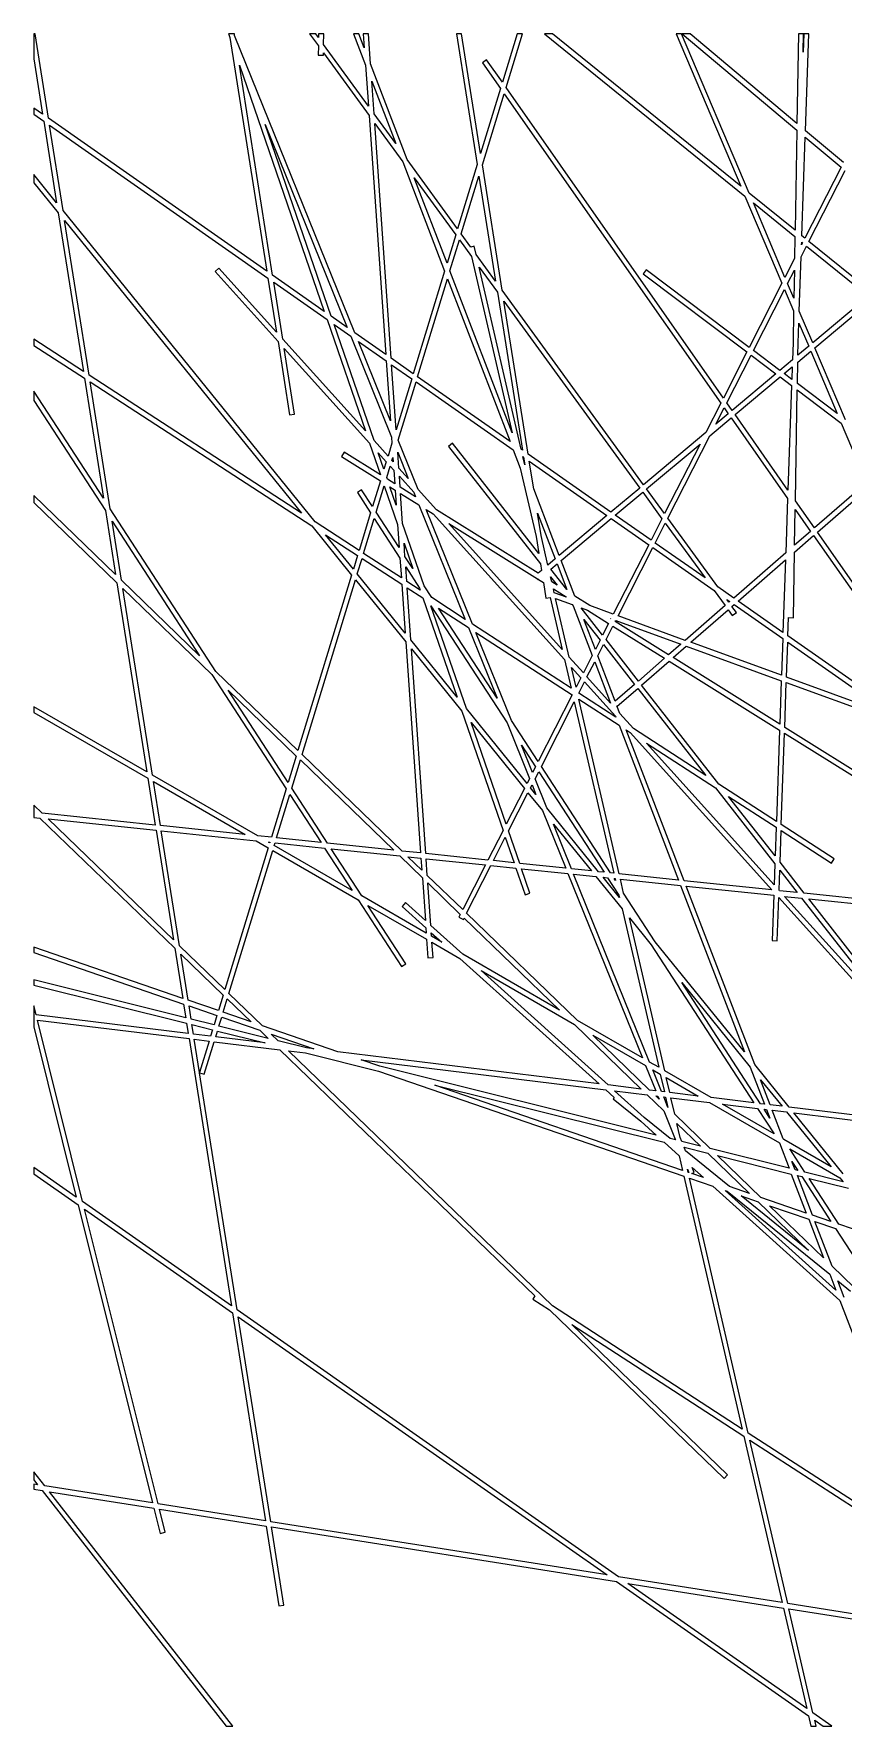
# Model space of a CAD drawing. Extents: x -38.1 to 38.1, y -38.1 to 38.1.
# Drawn here: x -24.05 to -19.27, y -24.05 to -14.05 of the extents above; entities that cross this region are included whole.
import ezdxf

# ---------------------------------------------------------------- set-up
doc = ezdxf.new("R2010")
doc.units = 0
doc.layers.add('Cut', color=7, linetype='CONTINUOUS')

msp = doc.modelspace()

# ---------------------------------------------------------------- linework, layer by layer
at = {"layer": 'Cut'}
for p, q in [((-24.0431, -14.05), (-24.05, -14.05)), ((-24.05, -14.05), (-24.05, -14.1985)), ((-23.9641, -14.5491), (-24.0431, -14.05)), ((-22.8995, -14.05), (-22.8998, -14.05)), ((-22.8998, -14.05), (-22.8979, -14.0545)), ((-22.8956, -14.05), (-22.8995, -14.05)), ((-22.8979, -14.0545), (-22.8923, -14.071)), ((-22.8678, -14.05), (-22.8956, -14.05)), ((-22.8923, -14.071), (-22.6734, -15.4528)), ((-22.8674, -14.05), (-22.8678, -14.05)), ((-22.8652, -14.05), (-22.8674, -14.05)), ((-22.8638, -14.0589), (-22.8652, -14.05)), ((-22.1536, -15.8168), (-22.8638, -14.0589)), ((-22.3839, -14.05), (-22.421, -14.05)), ((-22.421, -14.05), (-22.369, -14.1216)), ((-22.3681, -14.0718), (-22.3839, -14.05)), ((-22.3677, -14.05), (-22.3681, -14.0718)), ((-22.3377, -14.05), (-22.3677, -14.05)), ((-22.3388, -14.1121), (-22.3377, -14.05)), ((-22.1294, -14.05), (-22.1616, -14.05)), ((-22.1616, -14.05), (-22.0908, -14.2343)), ((-22.098, -14.132), (-22.1294, -14.05)), ((-22.0736, -14.05), (-22.1037, -14.05)), ((-22.1037, -14.05), (-22.098, -14.132)), ((-22.0612, -14.2278), (-22.0736, -14.05)), ((-21.5231, -14.05), (-21.5535, -14.05)), ((-21.5535, -14.05), (-21.4311, -14.8225)), ((-21.4111, -14.7571), (-21.5231, -14.05)), ((-21.195, -14.05), (-21.2825, -14.3364)), ((-21.2607, -14.3676), (-21.1636, -14.05)), ((-21.1636, -14.05), (-21.195, -14.05)), ((-20.986, -14.05), (-21.0336, -14.05)), ((-21.0336, -14.05), (-19.8491, -15.0092)), ((-19.8741, -14.9504), (-20.986, -14.05)), ((-20.2237, -14.05), (-20.2563, -14.05)), ((-20.2563, -14.05), (-19.8741, -14.9504)), ((-19.8244, -14.9906), (-20.2237, -14.05)), ((-20.1738, -14.05), (-20.2205, -14.05)), ((-20.2205, -14.05), (-19.5431, -14.6184)), ((-19.5424, -14.5798), (-20.1738, -14.05)), ((-19.5332, -14.05), (-19.5424, -14.5798)), ((-19.5032, -14.05), (-19.5332, -14.05)), ((-19.5013, -14.05), (-19.505, -14.1582)), ((-19.505, -14.1582), (-19.5032, -14.05)), ((-19.4713, -14.05), (-19.5013, -14.05)), ((-19.4913, -14.6228), (-19.4713, -14.05)), ((-24.05, -14.1985), (-23.9983, -14.5251)), ((-22.369, -14.1216), (-22.3699, -14.1759)), ((-22.3699, -14.1759), (-22.3399, -14.1765)), ((-22.3399, -14.1765), (-22.3397, -14.1619)), ((-22.3397, -14.1619), (-22.0699, -14.5332)), ((-22.0739, -14.4768), (-22.3388, -14.1121)), ((-22.6393, -15.4767), (-22.836, -14.2343)), ((-22.836, -14.2343), (-22.3348, -15.6899)), ((-22.0908, -14.2343), (-22.0739, -14.4768)), ((-21.8444, -14.7926), (-22.0612, -14.2278)), ((-21.3755, -14.2037), (-21.4, -14.2209)), ((-21.4, -14.2209), (-21.2937, -14.3728)), ((-21.2825, -14.3364), (-21.3755, -14.2037)), ((-22.0406, -14.5226), (-22.054, -14.3301)), ((-22.054, -14.3301), (-21.9125, -14.6989)), ((-21.2937, -14.3728), (-21.4111, -14.7571)), ((-19.9762, -16.202), (-21.2607, -14.3676)), ((-23.9983, -14.5251), (-24.05, -14.4889)), ((-24.05, -14.4889), (-24.05, -14.5255)), ((-21.4004, -14.8247), (-21.2718, -14.404)), ((-21.2718, -14.404), (-19.9916, -16.2323)), ((-24.05, -14.5255), (-23.9917, -14.5663)), ((-23.9917, -14.5663), (-23.9155, -15.0479)), ((-22.6734, -15.4528), (-23.9641, -14.5491)), ((-23.8777, -15.0945), (-23.9576, -14.5903)), ((-23.9576, -14.5903), (-22.6669, -15.494)), ((-22.293, -15.7192), (-22.6832, -14.586)), ((-22.6832, -14.586), (-22.1987, -15.7852)), ((-22.0699, -14.5332), (-21.9712, -15.9445)), ((-21.9125, -14.6989), (-22.0406, -14.5226)), ((-21.9396, -15.9666), (-22.0366, -14.579)), ((-22.0366, -14.579), (-21.871, -14.8071)), ((-19.5431, -14.6184), (-19.5534, -15.2101)), ((-19.5129, -15.2429), (-19.4926, -14.6608)), ((-19.4926, -14.6608), (-19.2813, -14.8381)), ((-19.2673, -14.8107), (-19.4913, -14.6228)), ((-21.5471, -15.2018), (-21.8444, -14.7926)), ((-23.9155, -15.0479), (-24.05, -14.8817)), ((-24.05, -14.8817), (-24.05, -14.9294)), ((-21.871, -14.8071), (-21.6235, -15.4517)), ((-21.4311, -14.8225), (-21.5471, -15.2018)), ((-21.525, -15.2322), (-21.4204, -14.8901)), ((-21.4204, -14.8901), (-21.322, -15.5116)), ((-21.2832, -15.5651), (-21.4004, -14.8247)), ((-19.2813, -14.8381), (-19.4949, -15.2574)), ((-19.4711, -15.2767), (-19.2577, -14.8579)), ((-24.05, -14.9294), (-23.9061, -15.1071)), ((-21.8028, -14.9009), (-21.5581, -15.2377)), ((-21.6093, -15.4051), (-21.8028, -14.9009)), ((-19.5534, -15.2101), (-19.8244, -14.9906)), ((-22.3877, -16.9345), (-23.8777, -15.0945)), ((-19.8491, -15.0092), (-19.6307, -15.5238)), ((-19.6129, -15.489), (-19.7994, -15.0494)), ((-19.7994, -15.0494), (-19.5541, -15.2481)), ((-23.9061, -15.1071), (-23.7576, -16.0449)), ((-23.7237, -16.0669), (-23.8683, -15.1538)), ((-23.8683, -15.1538), (-22.4692, -16.8816)), ((-21.5581, -15.2377), (-21.6093, -15.4051)), ((-21.5918, -15.4506), (-21.536, -15.2681)), ((-21.536, -15.2681), (-21.465, -15.3658)), ((-21.4685, -15.31), (-21.525, -15.2322)), ((-19.5541, -15.2481), (-19.5563, -15.378)), ((-19.5148, -15.2964), (-19.5142, -15.2804)), ((-19.5088, -15.2848), (-19.5148, -15.2964)), ((-19.5142, -15.2804), (-19.5088, -15.2848)), ((-19.4949, -15.2574), (-19.5129, -15.2429)), ((-19.0963, -15.5803), (-19.4711, -15.2767)), ((-21.4482, -15.3053), (-21.4685, -15.31)), ((-21.465, -15.3658), (-21.2246, -16.4071)), ((-21.4372, -15.3531), (-21.4482, -15.3053)), ((-21.322, -15.5116), (-21.4372, -15.3531)), ((-19.5563, -15.378), (-19.6129, -15.489)), ((-19.5284, -15.6879), (-19.5173, -15.3674)), ((-19.5173, -15.3674), (-19.485, -15.3041)), ((-19.485, -15.3041), (-19.1197, -15.5999)), ((-22.9572, -15.4349), (-22.9795, -15.455)), ((-22.9795, -15.455), (-22.6077, -15.868)), ((-22.6163, -15.8136), (-22.9572, -15.4349)), ((-22.6669, -15.494), (-22.6163, -15.8136)), ((-22.3348, -15.6899), (-22.6393, -15.4767)), ((-21.6235, -15.4517), (-21.8089, -16.0581)), ((-21.7831, -16.0762), (-21.606, -15.4972)), ((-21.606, -15.4972), (-21.237, -16.4586)), ((-21.2246, -16.4071), (-21.5918, -15.4506)), ((-21.1713, -16.5046), (-21.4199, -15.4279)), ((-21.4199, -15.4279), (-21.3117, -15.5769)), ((-20.4325, -15.4437), (-20.4505, -15.4676)), ((-20.4505, -15.4676), (-19.8374, -15.9296)), ((-19.8236, -15.9025), (-20.4325, -15.4437)), ((-19.5976, -15.525), (-19.5575, -15.4464)), ((-19.5575, -15.4464), (-19.5604, -15.6125)), ((-22.6327, -15.5179), (-22.3182, -15.7381)), ((-22.5794, -15.8545), (-22.6327, -15.5179)), ((-21.3117, -15.5769), (-21.1639, -16.5098)), ((-20.448, -16.7145), (-21.2832, -15.5651)), ((-19.6307, -15.5238), (-19.8236, -15.9025)), ((-19.7993, -15.9208), (-19.6154, -15.5599)), ((-19.6154, -15.5599), (-19.5617, -15.6862)), ((-19.5604, -15.6125), (-19.5976, -15.525)), ((-19.1197, -15.5999), (-19.4486, -15.8759)), ((-21.1297, -16.5337), (-21.2728, -15.6304)), ((-21.2728, -15.6304), (-20.4711, -16.7339)), ((-19.5617, -15.6862), (-19.565, -15.8761)), ((-19.4486, -15.8759), (-19.5284, -15.6879)), ((-19.4364, -15.9048), (-19.0959, -15.6191)), ((-22.3182, -15.7381), (-22.0916, -16.3963)), ((-22.1987, -15.7852), (-22.293, -15.7192)), ((-22.2764, -15.7674), (-22.1781, -15.8363)), ((-22.0402, -16.4533), (-22.2764, -15.7674)), ((-19.535, -15.8769), (-19.5309, -15.7588)), ((-19.5309, -15.7588), (-19.4727, -15.8961)), ((-23.7576, -16.0449), (-24.05, -15.855)), ((-24.05, -15.855), (-24.05, -15.8907)), ((-24.05, -15.8907), (-23.7512, -16.0848)), ((-22.6077, -15.868), (-22.5389, -16.3019)), ((-22.0916, -16.3963), (-22.5794, -15.8545)), ((-22.1781, -15.8363), (-21.9371, -16.4327)), ((-21.9712, -15.9445), (-22.1536, -15.8168)), ((-22.1329, -15.8679), (-21.9685, -15.983)), ((-21.9439, -16.3359), (-22.1329, -15.8679)), ((-19.565, -15.8761), (-19.5685, -15.9765)), ((-19.5363, -15.9495), (-19.535, -15.8769)), ((-19.4727, -15.8961), (-19.5363, -15.9495)), ((-22.5093, -16.2972), (-22.5708, -15.9089)), ((-22.5708, -15.9089), (-22.0666, -16.4688)), ((-21.9685, -15.983), (-21.9439, -16.3359)), ((-21.8089, -16.0581), (-21.9396, -15.9666)), ((-19.8374, -15.9296), (-19.9762, -16.202)), ((-19.9567, -16.2299), (-19.8131, -15.948)), ((-19.8131, -15.948), (-19.6663, -16.0586)), ((-19.6427, -16.0388), (-19.7993, -15.9208)), ((-19.5685, -15.9765), (-19.6427, -16.0388)), ((-19.5392, -16.1168), (-19.537, -15.9892)), ((-19.537, -15.9892), (-19.4604, -15.925)), ((-19.4604, -15.925), (-19.3036, -16.2943)), ((-19.2557, -16.3304), (-19.4364, -15.9048)), ((-23.7512, -16.0848), (-23.6389, -16.794)), ((-22.4692, -16.8816), (-23.7237, -16.0669)), ((-21.9369, -16.0051), (-21.8181, -16.0883)), ((-21.9101, -16.389), (-21.9369, -16.0051)), ((-21.8181, -16.0883), (-21.9101, -16.389)), ((-21.237, -16.4586), (-21.7831, -16.0762)), ((-19.6663, -16.0586), (-19.9248, -16.2755)), ((-19.9075, -16.3001), (-19.6417, -16.0771)), ((-19.6417, -16.0771), (-19.5738, -16.1283)), ((-19.6181, -16.0573), (-19.57, -16.0169)), ((-19.5726, -16.0917), (-19.6181, -16.0573)), ((-19.57, -16.0169), (-19.5726, -16.0917)), ((-23.6389, -16.794), (-24.05, -16.161)), ((-24.05, -16.161), (-24.05, -16.2161)), ((-23.5987, -16.8559), (-23.7174, -16.1067)), ((-23.7174, -16.1067), (-22.4081, -16.957)), ((-21.8975, -16.4506), (-21.7923, -16.1064)), ((-21.7923, -16.1064), (-21.2178, -16.5087)), ((-19.5738, -16.1283), (-19.5954, -16.7459)), ((-19.5513, -16.8089), (-19.5399, -16.1538)), ((-19.5399, -16.1538), (-19.2802, -16.3496)), ((-19.3036, -16.2943), (-19.5392, -16.1168)), ((-24.05, -16.2161), (-23.6274, -16.8669)), ((-22.5389, -16.3019), (-22.5093, -16.2972)), ((-19.9916, -16.2323), (-20.08, -16.4057)), ((-20.0212, -16.3563), (-19.9722, -16.2602)), ((-19.9479, -16.2948), (-20.0212, -16.3563)), ((-19.9722, -16.2602), (-19.9479, -16.2948)), ((-19.9248, -16.2755), (-19.9567, -16.2299)), ((-20.056, -16.4247), (-19.9306, -16.3195)), ((-19.9306, -16.3195), (-19.5972, -16.7957)), ((-19.5954, -16.7459), (-19.9075, -16.3001)), ((-19.2802, -16.3496), (-19.1305, -16.7022)), ((-22.0666, -16.4688), (-22.0022, -16.6559)), ((-21.9577, -16.5449), (-22.0402, -16.4533)), ((-21.9345, -16.4691), (-21.9577, -16.5449)), ((-21.9371, -16.4327), (-21.9345, -16.4691)), ((-21.7793, -16.7431), (-21.8975, -16.4506)), ((-21.5761, -16.4694), (-21.5998, -16.4879)), ((-21.5998, -16.4879), (-21.0574, -17.1821)), ((-21.0671, -17.1209), (-21.5761, -16.4694)), ((-20.08, -16.4057), (-20.448, -16.7145)), ((-20.4304, -16.7389), (-20.1148, -16.4741)), ((-20.1148, -16.4741), (-20.3242, -16.885)), ((-20.3044, -16.9122), (-20.056, -16.4247)), ((-22.2159, -16.5224), (-22.2318, -16.5478)), ((-22.2318, -16.5478), (-22.0024, -16.6912)), ((-22.0022, -16.6559), (-22.2159, -16.5224)), ((-21.9817, -16.6233), (-22.0152, -16.5259)), ((-22.0152, -16.5259), (-21.968, -16.5784)), ((-21.968, -16.5784), (-21.9817, -16.6233)), ((-21.9343, -16.571), (-21.9287, -16.5526)), ((-21.9268, -16.5793), (-21.9343, -16.571)), ((-21.9287, -16.5526), (-21.9268, -16.5793)), ((-21.8942, -16.6155), (-21.9007, -16.5227)), ((-21.9007, -16.5227), (-21.838, -16.6779)), ((-21.2178, -16.5087), (-21.1762, -16.6171)), ((-21.1639, -16.5098), (-21.1713, -16.5046)), ((-21.1613, -16.5483), (-21.1574, -16.551)), ((-21.1503, -16.5959), (-21.1613, -16.5483)), ((-21.1574, -16.551), (-21.1503, -16.5959)), ((-20.6407, -16.8762), (-21.1297, -16.5337)), ((-21.0972, -16.739), (-21.1232, -16.5749)), ((-21.1232, -16.5749), (-20.6645, -16.8961)), ((-22.0024, -16.6912), (-22.049, -16.8435)), ((-21.9651, -16.6716), (-21.9446, -16.6044)), ((-21.9618, -16.6812), (-21.9651, -16.6716)), ((-21.9178, -16.7087), (-21.9618, -16.6812)), ((-21.9446, -16.6044), (-21.9234, -16.6279)), ((-21.9234, -16.6279), (-21.9178, -16.7087)), ((-21.838, -16.6779), (-21.8942, -16.6155)), ((-21.8863, -16.7283), (-21.8908, -16.6641)), ((-21.8908, -16.6641), (-21.8052, -16.7592)), ((-21.1762, -16.6171), (-21.083, -17.0206)), ((-23.5676, -17.2444), (-24.05, -16.7785)), ((-24.05, -16.7785), (-24.05, -16.8202)), ((-22.1136, -16.7441), (-22.1387, -16.7604)), ((-22.1387, -16.7604), (-22.0605, -16.8809)), ((-22.049, -16.8435), (-22.1136, -16.7441)), ((-22.0277, -16.8763), (-21.98, -16.7204)), ((-21.98, -16.7204), (-21.9009, -16.9501)), ((-21.909, -16.8345), (-21.9463, -16.7263)), ((-21.9463, -16.7263), (-21.9152, -16.7457)), ((-21.9152, -16.7457), (-21.909, -16.8345)), ((-21.7945, -16.7857), (-21.8863, -16.7283)), ((-21.8713, -16.9441), (-21.8838, -16.7653)), ((-21.8838, -16.7653), (-21.7753, -16.8331)), ((-21.8052, -16.7592), (-21.7945, -16.7857)), ((-21.6721, -16.8622), (-21.7793, -16.7431)), ((-20.9462, -17.1325), (-21.0972, -16.739)), ((-20.4711, -16.7339), (-20.6407, -16.8762)), ((-20.6152, -16.894), (-20.4534, -16.7582)), ((-20.4534, -16.7582), (-20.3395, -16.915)), ((-20.3242, -16.885), (-20.4304, -16.7389)), ((-19.5972, -16.7957), (-19.6084, -17.1177)), ((-19.1305, -16.7022), (-19.4385, -16.97)), ((-19.4212, -16.9947), (-19.1181, -16.7313)), ((-24.05, -16.8202), (-23.5598, -17.2936)), ((-23.6274, -16.8669), (-23.5676, -17.2444)), ((-22.9746, -17.817), (-23.5987, -16.8559)), ((-22.0605, -16.8809), (-22.1283, -17.1029)), ((-21.8914, -17.0862), (-22.0277, -16.8763)), ((-21.7753, -16.8331), (-21.502, -17.5097)), ((-21.4581, -17.5382), (-21.7321, -16.8601)), ((-21.7321, -16.8601), (-21.6915, -16.8854)), ((-21.6915, -16.8854), (-20.9151, -17.7477)), ((-21.0714, -17.2376), (-21.6721, -16.8622)), ((-21.0535, -17.0149), (-21.0747, -16.8815)), ((-21.0747, -16.8815), (-20.9705, -17.1529)), ((-20.6645, -16.8961), (-20.9462, -17.1325)), ((-20.4041, -17.0418), (-20.6152, -16.894)), ((-19.5559, -17.0721), (-19.5522, -16.8599)), ((-19.5522, -16.8599), (-19.4613, -16.9898)), ((-19.4385, -16.97), (-19.5513, -16.8089)), ((-23.5317, -17.279), (-23.5872, -16.9287)), ((-23.5872, -16.9287), (-23.0705, -17.7244)), ((-22.4081, -16.957), (-22.1726, -17.2478)), ((-22.1283, -17.1029), (-22.3877, -16.9345)), ((-22.1022, -17.1199), (-22.0391, -16.9138)), ((-22.0391, -16.9138), (-21.8871, -17.1479)), ((-21.9009, -16.9501), (-21.8914, -17.0862)), ((-21.7444, -17.3126), (-21.8713, -16.9441)), ((-20.9291, -17.6874), (-21.5992, -16.9431)), ((-21.5992, -16.9431), (-21.0748, -17.2708)), ((-20.9348, -17.1621), (-20.639, -16.9139)), ((-20.639, -16.9139), (-20.4178, -17.0688)), ((-20.3395, -16.915), (-20.4041, -17.0418)), ((-20.3793, -17.0592), (-20.3197, -16.9422)), ((-20.3197, -16.9422), (-20.085, -17.2652)), ((-20.0095, -17.3181), (-20.3044, -16.9122)), ((-19.4613, -16.9898), (-19.5559, -17.0721)), ((-18.6548, -18.0893), (-19.4212, -16.9947)), ((-22.162, -17.2132), (-22.3266, -17.0099)), ((-22.3266, -17.0099), (-22.1375, -17.1328)), ((-21.8577, -17.1381), (-21.8632, -17.0597)), ((-21.8632, -17.0597), (-21.8119, -17.2086)), ((-21.083, -17.0206), (-21.0671, -17.1209)), ((-21.0134, -17.1889), (-21.0535, -17.0149)), ((-20.4178, -17.0688), (-20.6269, -17.4791)), ((-20.5985, -17.4894), (-20.393, -17.0862)), ((-20.393, -17.0862), (-20.0308, -17.3398)), ((-20.085, -17.2652), (-20.3793, -17.0592)), ((-19.5566, -17.1124), (-19.444, -17.0145)), ((-19.444, -17.0145), (-18.68, -18.1056)), ((-22.1375, -17.1328), (-22.162, -17.2132)), ((-22.1393, -17.2413), (-22.1113, -17.1498)), ((-22.1113, -17.1498), (-21.8763, -17.3024)), ((-21.8789, -17.2649), (-22.1022, -17.1199)), ((-21.8871, -17.1479), (-21.8789, -17.2649)), ((-21.8119, -17.2086), (-21.8577, -17.1381)), ((-21.8474, -17.2854), (-21.8534, -17.1998)), ((-21.8534, -17.1998), (-21.7715, -17.3258)), ((-21.0574, -17.1821), (-21.0513, -17.2207)), ((-20.9705, -17.1529), (-21.0134, -17.1889)), ((-20.9953, -17.2129), (-20.9591, -17.1825)), ((-20.9591, -17.1825), (-20.9013, -17.3332)), ((-20.8536, -17.3736), (-20.9348, -17.1621)), ((-19.6084, -17.1177), (-19.915, -17.3843)), ((-19.8897, -17.402), (-19.6098, -17.1587)), ((-19.6098, -17.1587), (-19.6248, -17.5875)), ((-19.5634, -17.5002), (-19.5566, -17.1124)), ((-23.5598, -17.2936), (-23.3828, -18.4111)), ((-23.0705, -17.7244), (-23.5317, -17.279)), ((-22.1726, -17.2478), (-22.4898, -18.2852)), ((-22.4656, -18.3086), (-22.1498, -17.2759)), ((-22.1498, -17.2759), (-21.8524, -17.6432)), ((-21.8561, -17.591), (-22.1393, -17.2413)), ((-21.7676, -17.3371), (-21.8474, -17.2854)), ((-21.0748, -17.2708), (-21.0705, -17.276)), ((-21.0513, -17.2207), (-21.0714, -17.2376)), ((-21.0705, -17.276), (-21.0688, -17.2746)), ((-21.0688, -17.2746), (-21.0399, -17.2926)), ((-21.0399, -17.2926), (-21.0252, -17.3853)), ((-20.9904, -17.2881), (-20.9971, -17.2593)), ((-20.9971, -17.2593), (-20.9594, -17.3075)), ((-20.9013, -17.3332), (-20.9953, -17.2129)), ((-20.9594, -17.3075), (-20.9904, -17.2881)), ((-23.3494, -18.4304), (-23.5239, -17.3282)), ((-23.5239, -17.3282), (-22.9979, -17.8362)), ((-21.8763, -17.3024), (-21.8561, -17.591)), ((-21.8232, -17.6316), (-21.8448, -17.3228)), ((-21.8448, -17.3228), (-21.7518, -17.3832)), ((-21.7715, -17.3258), (-21.7676, -17.3371)), ((-21.7518, -17.3832), (-21.5502, -17.9688)), ((-21.6998, -17.3812), (-21.7444, -17.3126)), ((-21.502, -17.5097), (-21.6998, -17.3812)), ((-21.0252, -17.3853), (-20.9997, -17.3812)), ((-20.9997, -17.3812), (-20.9291, -17.6874)), ((-20.9757, -17.3522), (-20.9809, -17.3295)), ((-20.9809, -17.3295), (-20.9054, -17.3767)), ((-20.9042, -17.3782), (-20.9757, -17.3522)), ((-20.8877, -17.7334), (-20.9676, -17.387)), ((-20.9676, -17.387), (-20.8693, -17.4228)), ((-20.9054, -17.3767), (-20.9042, -17.3782)), ((-20.7656, -17.4286), (-20.8536, -17.3736)), ((-20.0308, -17.3398), (-19.9662, -17.4287)), ((-19.915, -17.3843), (-20.0095, -17.3181)), ((-19.9435, -17.409), (-19.9554, -17.3926)), ((-19.9554, -17.3926), (-19.9384, -17.4045)), ((-21.495, -18.0369), (-21.704, -17.4298)), ((-21.704, -17.4298), (-21.2547, -18.1217)), ((-21.3136, -17.9759), (-21.6596, -17.4431)), ((-21.6596, -17.4431), (-21.4824, -17.5582)), ((-20.8693, -17.4228), (-20.8645, -17.429)), ((-20.8645, -17.429), (-20.7514, -17.7235)), ((-20.6902, -17.6033), (-20.8161, -17.4422)), ((-20.8161, -17.4422), (-20.7789, -17.4557)), ((-20.7789, -17.4557), (-20.6546, -17.5334)), ((-20.6269, -17.4791), (-20.7656, -17.4286)), ((-20.202, -17.6338), (-20.5985, -17.4894)), ((-19.9662, -17.4287), (-20.202, -17.6338)), ((-20.1698, -17.6455), (-19.9485, -17.4531)), ((-19.9485, -17.4531), (-19.9241, -17.4867)), ((-19.9384, -17.4045), (-19.9435, -17.409)), ((-19.9258, -17.4334), (-19.913, -17.4223)), ((-19.8998, -17.4691), (-19.9258, -17.4334)), ((-19.9241, -17.4867), (-19.8998, -17.4691)), ((-19.913, -17.4223), (-19.6261, -17.6232)), ((-19.6248, -17.5875), (-19.8897, -17.402)), ((-19.5955, -17.608), (-19.5917, -17.4997)), ((-19.5917, -17.4997), (-19.5634, -17.5002)), ((-21.4824, -17.5582), (-21.3136, -17.9759)), ((-20.8763, -17.916), (-21.4581, -17.5382)), ((-21.228, -18.1078), (-21.4385, -17.5867)), ((-21.4385, -17.5867), (-20.8699, -17.9559)), ((-20.7331, -17.6876), (-20.8013, -17.5099)), ((-20.8013, -17.5099), (-20.7052, -17.6328)), ((-20.6546, -17.5334), (-20.6902, -17.6033)), ((-20.6698, -17.6294), (-20.629, -17.5494)), ((-20.6409, -17.5066), (-20.6433, -17.5051)), ((-20.6433, -17.5051), (-20.6406, -17.506)), ((-20.6406, -17.506), (-20.6409, -17.5066)), ((-20.629, -17.5494), (-20.3241, -17.7399)), ((-20.6154, -17.5225), (-20.6122, -17.5164)), ((-20.3005, -17.7193), (-20.6154, -17.5225)), ((-20.6122, -17.5164), (-20.2279, -17.6563)), ((-21.8524, -17.6432), (-21.7652, -18.8904)), ((-21.5502, -17.9688), (-21.8232, -17.6316)), ((-21.7349, -18.8936), (-21.8195, -17.6838)), ((-21.8195, -17.6838), (-21.5216, -18.0517)), ((-20.7052, -17.6328), (-20.7331, -17.6876)), ((-20.7187, -17.7252), (-20.6849, -17.6589)), ((-20.6849, -17.6589), (-20.5013, -17.8939)), ((-20.4786, -17.8742), (-20.6698, -17.6294)), ((-20.2279, -17.6563), (-20.3005, -17.7193)), ((-20.2738, -17.7359), (-20.1957, -17.668)), ((-20.1957, -17.668), (-19.6347, -17.8722)), ((-19.6336, -17.8406), (-20.1698, -17.6455)), ((-19.6261, -17.6232), (-19.6336, -17.8406)), ((-19.604, -17.8514), (-19.5967, -17.6437)), ((-19.5967, -17.6437), (-18.9712, -18.0817)), ((-18.8623, -18.1214), (-19.5955, -17.608)), ((-20.9151, -17.7477), (-20.8763, -17.916)), ((-20.8039, -17.8264), (-20.8877, -17.7334)), ((-20.8467, -17.9106), (-20.8737, -17.7937)), ((-20.8737, -17.7937), (-20.8185, -17.8551)), ((-20.7514, -17.7235), (-20.8039, -17.8264)), ((-20.7824, -17.8503), (-20.737, -17.7612)), ((-20.737, -17.7612), (-20.6436, -18.0044)), ((-20.6157, -17.9934), (-20.7187, -17.7252)), ((-20.3241, -17.7399), (-20.4786, -17.8742)), ((-20.4601, -17.8978), (-20.2975, -17.7565)), ((-20.2975, -17.7565), (-19.6449, -18.1643)), ((-19.6437, -18.1297), (-20.2738, -17.7359)), ((-22.9979, -17.8362), (-22.5591, -18.5119)), ((-22.4898, -18.2852), (-22.9746, -17.817)), ((-20.8185, -17.8551), (-20.8467, -17.9106)), ((-20.8309, -17.9455), (-20.797, -17.8789)), ((-20.797, -17.8789), (-20.6136, -18.0826)), ((-20.6436, -18.0044), (-20.7824, -17.8503)), ((-20.5013, -17.8939), (-20.6157, -17.9934)), ((-20.0027, -18.4833), (-20.4601, -17.8978)), ((-19.6347, -17.8722), (-19.6437, -18.1297)), ((-19.6144, -18.148), (-19.6051, -17.8829)), ((-19.6051, -17.8829), (-18.8763, -18.1482)), ((-18.9712, -18.0817), (-19.604, -17.8514)), ((-22.5476, -18.4744), (-22.9019, -17.9289)), ((-22.9019, -17.9289), (-22.4996, -18.3174)), ((-20.8699, -17.9559), (-21.0707, -18.35)), ((-21.0518, -18.3791), (-20.8574, -17.9976)), ((-20.8574, -17.9976), (-20.6236, -19.0104)), ((-20.6116, -18.0879), (-20.8309, -17.9455)), ((-20.5921, -19.0137), (-20.8303, -17.9816)), ((-20.8303, -17.9816), (-20.5933, -18.1356)), ((-20.6035, -18.0225), (-20.4828, -17.9176)), ((-20.4828, -17.9176), (-20.08, -18.4331)), ((-23.3828, -18.4111), (-24.05, -18.0258)), ((-24.05, -18.0258), (-24.05, -18.0605)), ((-24.05, -18.0605), (-23.3768, -18.4492)), ((-21.5216, -18.0517), (-21.2785, -18.7578)), ((-21.1366, -18.4795), (-21.495, -18.0369)), ((-20.6136, -18.0826), (-20.6116, -18.0879)), ((-20.5876, -18.0666), (-20.6054, -18.0204)), ((-20.6054, -18.0204), (-20.6035, -18.0225)), ((-20.5077, -18.1554), (-20.5876, -18.0666)), ((-21.2595, -18.7207), (-21.4664, -18.1199)), ((-21.4664, -18.1199), (-21.1515, -18.5087)), ((-21.2547, -18.1217), (-21.1219, -18.4505)), ((-21.0707, -18.35), (-21.228, -18.1078)), ((-20.5933, -18.1356), (-20.2421, -19.0505)), ((-20.2086, -19.0541), (-20.5505, -18.1634)), ((-20.5505, -18.1634), (-20.5274, -18.1784)), ((-20.5274, -18.1784), (-19.6898, -19.1086)), ((-20.08, -18.4331), (-20.5077, -18.1554)), ((-19.6449, -18.1643), (-19.6638, -18.7034)), ((-19.6344, -18.7225), (-19.6156, -18.1826)), ((-19.6156, -18.1826), (-18.1772, -19.0815)), ((-18.1759, -19.0468), (-19.6144, -18.148)), ((-21.1038, -18.4151), (-21.1691, -18.2536)), ((-21.1691, -18.2536), (-21.0864, -18.3809)), ((-19.6769, -19.0781), (-20.4302, -18.2415)), ((-20.4302, -18.2415), (-20.0233, -18.5057)), ((-22.4996, -18.3174), (-22.5476, -18.4744)), ((-22.5263, -18.5073), (-22.4754, -18.3408)), ((-22.4754, -18.3408), (-21.9234, -18.8738)), ((-21.875, -18.8789), (-22.4656, -18.3086)), ((-21.0864, -18.3809), (-21.1038, -18.4151)), ((-20.6431, -19.0084), (-21.0518, -18.3791)), ((-23.3768, -18.4492), (-23.333, -18.7257)), ((-22.7277, -18.7893), (-23.3494, -18.4304)), ((-23.3021, -18.7289), (-23.3433, -18.4685)), ((-23.3433, -18.4685), (-22.801, -18.7816)), ((-21.1219, -18.4505), (-21.1366, -18.4795)), ((-21.116, -18.505), (-21.107, -18.4873)), ((-21.107, -18.4873), (-21.0838, -18.5447)), ((-21.0889, -18.4519), (-21.0675, -18.4099)), ((-21.0192, -18.6244), (-21.0889, -18.4519)), ((-21.0675, -18.4099), (-20.6815, -19.0043)), ((-19.6638, -18.7034), (-20.0027, -18.4833)), ((-22.5591, -18.5119), (-22.6465, -18.7978)), ((-22.6161, -18.801), (-22.5378, -18.5447)), ((-22.5378, -18.5447), (-22.3534, -18.8286)), ((-22.315, -18.8327), (-22.5263, -18.5073)), ((-21.1515, -18.5087), (-21.2595, -18.7207)), ((-21.2459, -18.7601), (-21.1309, -18.5342)), ((-21.1309, -18.5342), (-21.0454, -18.6398)), ((-21.0838, -18.5447), (-21.116, -18.505)), ((-20.0233, -18.5057), (-19.6725, -18.9546)), ((-19.6709, -18.908), (-19.946, -18.5559)), ((-19.946, -18.5559), (-19.665, -18.7384)), ((-24.0004, -18.6555), (-24.05, -18.6076)), ((-24.05, -18.6076), (-24.05, -18.6493)), ((-24.05, -18.6493), (-24.0489, -18.6504)), ((-24.0489, -18.6504), (-24.05, -18.6503)), ((-24.05, -18.6503), (-24.05, -18.6805)), ((-24.05, -18.6805), (-24.0138, -18.6843)), ((-24.0138, -18.6843), (-23.2178, -19.453)), ((-23.333, -18.7257), (-24.0004, -18.6555)), ((-23.2256, -19.4038), (-23.9654, -18.6894)), ((-23.9654, -18.6894), (-23.3281, -18.7563)), ((-21.0454, -18.6398), (-20.9077, -18.9806)), ((-20.7144, -19.0009), (-21.0192, -18.6244)), ((-23.3281, -18.7563), (-23.2256, -19.4038)), ((-22.801, -18.7816), (-23.3021, -18.7289)), ((-23.1897, -19.4384), (-23.2972, -18.7596)), ((-23.2972, -18.7596), (-22.7372, -18.8184)), ((-22.6465, -18.7978), (-22.7277, -18.7893)), ((-21.2785, -18.7578), (-21.3673, -18.9323)), ((-21.3354, -18.9356), (-21.2649, -18.7973)), ((-21.2649, -18.7973), (-21.2128, -18.9485)), ((-21.1799, -18.952), (-21.2459, -18.7601)), ((-20.8739, -18.9841), (-20.9808, -18.7196)), ((-20.9808, -18.7196), (-20.7566, -18.9965)), ((-19.665, -18.7384), (-19.6709, -18.908)), ((-19.6422, -18.9448), (-19.6356, -18.7575)), ((-19.6356, -18.7575), (-19.338, -18.9508)), ((-19.3217, -18.9256), (-19.6344, -18.7225)), ((-22.6655, -18.8598), (-22.9215, -19.6974)), ((-22.8973, -19.7208), (-22.6388, -18.8752)), ((-22.7372, -18.8184), (-22.6655, -18.8598)), ((-22.6565, -18.8304), (-22.6638, -18.8262)), ((-22.6638, -18.8262), (-22.6554, -18.827)), ((-22.6554, -18.827), (-22.6565, -18.8304)), ((-22.6388, -18.8752), (-22.1338, -19.1668)), ((-22.6298, -18.8458), (-22.6251, -18.8302)), ((-22.1698, -19.1114), (-22.6298, -18.8458)), ((-22.6251, -18.8302), (-22.3324, -18.861)), ((-22.3534, -18.8286), (-22.6161, -18.801)), ((-22.3324, -18.861), (-22.1698, -19.1114)), ((-21.9234, -18.8738), (-22.315, -18.8327)), ((-22.1125, -19.1444), (-22.294, -18.865)), ((-22.294, -18.865), (-21.8884, -18.9077)), ((-21.7652, -18.8904), (-21.875, -18.8789)), ((-21.3673, -18.9323), (-21.7349, -18.8936)), ((-21.8884, -18.9077), (-21.755, -19.0364)), ((-21.8399, -18.9128), (-21.7631, -18.9208)), ((-21.7581, -18.9917), (-21.8399, -18.9128)), ((-21.7631, -18.9208), (-21.7581, -18.9917)), ((-21.7259, -19.0228), (-21.7328, -18.924)), ((-21.7328, -18.924), (-21.3819, -18.9609)), ((-21.3819, -18.9609), (-21.5165, -19.225)), ((-21.4939, -19.2468), (-21.35, -18.9643)), ((-21.35, -18.9643), (-21.202, -18.9798)), ((-21.2128, -18.9485), (-21.3354, -18.9356)), ((-21.202, -18.9798), (-21.1479, -19.137)), ((-20.9077, -18.9806), (-21.1799, -18.952)), ((-21.1195, -19.1273), (-21.1691, -18.9833)), ((-21.1691, -18.9833), (-20.895, -19.0121)), ((-20.7566, -18.9965), (-20.8739, -18.9841)), ((-19.6725, -18.9546), (-19.6769, -19.0781)), ((-19.648, -19.1102), (-19.6438, -18.9914)), ((-19.6438, -18.9914), (-19.54, -19.1243)), ((-19.4985, -19.1287), (-19.6422, -18.9448)), ((-19.338, -18.9508), (-19.3217, -18.9256)), ((-21.755, -19.0364), (-21.7373, -19.2894)), ((-21.5165, -19.225), (-21.7259, -19.0228)), ((-21.7052, -19.3183), (-21.7228, -19.0676)), ((-21.7228, -19.0676), (-21.5308, -19.253)), ((-20.895, -19.0121), (-20.4548, -20.1015)), ((-20.4126, -20.1259), (-20.8612, -19.0156)), ((-20.8612, -19.0156), (-20.7299, -19.0294)), ((-20.7299, -19.0294), (-20.5751, -19.2205)), ((-20.6815, -19.0043), (-20.7144, -19.0009)), ((-20.5905, -19.1539), (-20.6877, -19.0339)), ((-20.6877, -19.0339), (-20.6605, -19.0367)), ((-20.6605, -19.0367), (-20.5939, -19.1393)), ((-20.6236, -19.0104), (-20.6431, -19.0084)), ((-20.6136, -19.0538), (-20.6221, -19.0408)), ((-20.6221, -19.0408), (-20.6165, -19.0413)), ((-20.6165, -19.0413), (-20.6136, -19.0538)), ((-20.2421, -19.0505), (-20.5921, -19.0137)), ((-20.5658, -19.1274), (-20.5849, -19.0447)), ((-20.5849, -19.0447), (-20.23, -19.082)), ((-20.23, -19.082), (-19.8526, -20.0651)), ((-19.6898, -19.1086), (-20.2086, -19.0541)), ((-19.7915, -20.1405), (-20.1965, -19.0855)), ((-20.1965, -19.0855), (-19.679, -19.1399)), ((-22.1338, -19.1668), (-21.8779, -19.5609)), ((-21.7321, -19.3641), (-22.1125, -19.1444)), ((-21.8527, -19.5446), (-22.0765, -19.1999)), ((-22.0765, -19.1999), (-21.7296, -19.4002)), ((-21.855, -19.1834), (-21.8751, -19.2057)), ((-21.7373, -19.2894), (-21.855, -19.1834)), ((-21.1479, -19.137), (-21.1195, -19.1273)), ((-20.5939, -19.1393), (-20.5905, -19.1539)), ((-20.3791, -19.4149), (-20.5658, -19.1274)), ((-19.679, -19.1399), (-19.6884, -19.4077)), ((-19.6584, -19.4087), (-19.6495, -19.1534)), ((-19.6495, -19.1534), (-18.6502, -20.2632)), ((-19.6452, -19.1133), (-19.648, -19.1102)), ((-19.54, -19.1243), (-19.6452, -19.1133)), ((-18.915, -19.9243), (-19.6152, -19.1466)), ((-19.6152, -19.1466), (-19.5143, -19.1572)), ((-19.5143, -19.1572), (-18.915, -19.9243)), ((-18.2474, -19.2602), (-19.4985, -19.1287)), ((-18.6272, -20.2439), (-19.4728, -19.1615)), ((-19.4728, -19.1615), (-18.2756, -19.2874)), ((-21.8751, -19.2057), (-21.7343, -19.3325)), ((-21.5308, -19.253), (-21.539, -19.2692)), ((-21.539, -19.2692), (-21.5123, -19.2829)), ((-21.5123, -19.2829), (-21.5082, -19.2748)), ((-21.5082, -19.2748), (-20.9453, -19.8183)), ((-20.838, -19.8803), (-21.4939, -19.2468)), ((-20.5751, -19.2205), (-20.3589, -20.1569)), ((-20.3234, -20.1774), (-20.532, -19.2737)), ((-20.532, -19.2737), (-20.4034, -19.4326)), ((-21.7343, -19.3325), (-21.7321, -19.3641)), ((-21.5155, -19.4892), (-21.7052, -19.3183)), ((-21.7008, -19.3822), (-21.7022, -19.3614)), ((-21.7022, -19.3614), (-21.6404, -19.417)), ((-21.6404, -19.417), (-21.7008, -19.3822)), ((-23.1708, -19.7494), (-24.05, -19.4466)), ((-24.05, -19.4466), (-24.05, -19.4784)), ((-24.05, -19.4784), (-23.1655, -19.7829)), ((-23.2178, -19.453), (-23.1708, -19.7494)), ((-22.9215, -19.6974), (-23.1897, -19.4384)), ((-23.1387, -19.7604), (-23.1819, -19.4876)), ((-23.1819, -19.4876), (-22.9314, -19.7296)), ((-21.7296, -19.4002), (-21.7219, -19.5098)), ((-21.692, -19.5077), (-21.6982, -19.4183)), ((-21.6982, -19.4183), (-21.5332, -19.5136)), ((-20.9453, -19.8183), (-21.5155, -19.4892)), ((-20.4034, -19.4326), (-19.7967, -20.3669)), ((-19.8526, -20.0651), (-20.3791, -19.4149)), ((-19.6884, -19.4077), (-19.6584, -19.4087)), ((-21.8779, -19.5609), (-21.8527, -19.5446)), ((-21.7219, -19.5098), (-21.692, -19.5077)), ((-21.5332, -19.5136), (-20.7101, -20.2547)), ((-20.6581, -20.2611), (-21.4083, -19.5857)), ((-21.4083, -19.5857), (-20.8561, -19.9045)), ((-23.1526, -19.8646), (-24.05, -19.6408)), ((-24.05, -19.6408), (-24.05, -19.6717)), ((-24.05, -19.6717), (-23.1475, -19.8968)), ((-19.7578, -20.3717), (-20.2228, -19.6556)), ((-20.2228, -19.6556), (-19.8178, -20.1557)), ((-24.0371, -19.8462), (-24.05, -19.7945)), ((-24.05, -19.7945), (-24.05, -19.8446)), ((-23.1655, -19.7829), (-23.1526, -19.8646)), ((-22.9597, -19.8221), (-23.1387, -19.7604)), ((-23.121, -19.8725), (-23.1334, -19.794)), ((-23.1334, -19.794), (-22.9684, -19.8508)), ((-22.9314, -19.7296), (-22.9597, -19.8221)), ((-22.9313, -19.8318), (-22.9072, -19.753)), ((-22.9072, -19.753), (-22.7668, -19.8885)), ((-22.6997, -19.9116), (-22.8973, -19.7208)), ((-24.05, -19.8446), (-24.05, -19.8749)), ((-24.05, -19.8749), (-24.05, -19.9185)), ((-23.138, -19.9566), (-24.0371, -19.8462)), ((-23.7617, -20.9506), (-24.0293, -19.8774)), ((-24.0293, -19.8774), (-23.1331, -19.9874)), ((-23.1475, -19.8968), (-23.138, -19.9566)), ((-22.9854, -19.9063), (-23.121, -19.8725)), ((-22.9684, -19.8508), (-22.9854, -19.9063)), ((-22.9563, -19.9135), (-22.9401, -19.8605)), ((-22.9401, -19.8605), (-22.7158, -19.9378)), ((-22.7668, -19.8885), (-22.9313, -19.8318)), ((-20.4548, -20.1015), (-20.838, -19.8803)), ((-24.05, -19.9185), (-23.7992, -20.9244)), ((-23.1331, -19.9874), (-22.8831, -21.5658)), ((-23.107, -19.9604), (-23.1159, -19.9047)), ((-23.1159, -19.9047), (-22.9942, -19.935)), ((-23.0058, -19.9729), (-23.107, -19.9604)), ((-23.1021, -19.9912), (-23.0147, -20.002)), ((-23.0712, -20.1868), (-23.1021, -19.9912)), ((-22.9942, -19.935), (-23.0058, -19.9729)), ((-22.9755, -19.9766), (-22.965, -19.9423)), ((-22.6838, -20.0124), (-22.9755, -19.9766)), ((-22.965, -19.9423), (-22.6838, -20.0124)), ((-22.6659, -19.9859), (-22.9563, -19.9135)), ((-22.7158, -19.9378), (-22.6659, -19.9859)), ((-22.2535, -20.0652), (-22.6997, -19.9116)), ((-22.6077, -20.0004), (-22.6487, -19.9609)), ((-22.6487, -19.9609), (-22.3967, -20.0476)), ((-20.8561, -19.9045), (-20.4619, -20.2852)), ((-20.4124, -20.2913), (-20.7488, -19.9665)), ((-20.7488, -19.9665), (-20.4365, -20.1467)), ((-23.0147, -20.002), (-23.0712, -20.1868)), ((-23.0431, -20.1977), (-22.9844, -20.0057)), ((-22.9844, -20.0057), (-22.5961, -20.0534)), ((-22.4395, -20.0424), (-22.6077, -20.0004)), ((-22.5961, -20.0534), (-21.0897, -21.5081)), ((-20.9856, -21.5669), (-22.5466, -20.0595)), ((-22.5466, -20.0595), (-22.4449, -20.0719)), ((-22.4449, -20.0719), (-22.0143, -20.1793)), ((-22.3967, -20.0476), (-22.4395, -20.0424)), ((-20.7101, -20.2547), (-22.2535, -20.0652)), ((-22.849, -21.5897), (-23.0708, -20.1893)), ((-23.0708, -20.1893), (-23.0431, -20.1977)), ((-22.0058, -20.1505), (-22.1171, -20.1122)), ((-22.1171, -20.1122), (-20.6712, -20.2897)), ((-22.0143, -20.1793), (-20.2104, -20.8005)), ((-20.3739, -20.5574), (-22.0058, -20.1505)), ((-20.4365, -20.1467), (-20.3763, -20.2957)), ((-20.3589, -20.1569), (-20.4126, -20.1259)), ((-20.3423, -20.2999), (-20.3943, -20.1711)), ((-20.3943, -20.1711), (-20.3497, -20.1969)), ((-20.3497, -20.1969), (-20.3254, -20.302)), ((-20.0488, -20.3359), (-20.3234, -20.1774)), ((-19.8178, -20.1557), (-19.7338, -20.3746)), ((-19.5874, -20.3926), (-19.7915, -20.1405)), ((-20.2183, -20.766), (-21.6803, -20.2626)), ((-21.6803, -20.2626), (-20.3264, -20.6001)), ((-20.6712, -20.2897), (-20.621, -20.3349)), ((-20.4619, -20.2852), (-20.6581, -20.2611)), ((-20.6193, -20.2961), (-20.426, -20.3198)), ((-20.4454, -20.4527), (-20.6193, -20.2961)), ((-20.3763, -20.2957), (-20.4124, -20.2913)), ((-20.3254, -20.302), (-20.3423, -20.2999)), ((-20.2938, -20.3058), (-20.3142, -20.2174)), ((-20.3142, -20.2174), (-20.1251, -20.3266)), ((-19.7001, -20.3787), (-19.7567, -20.2312)), ((-19.7567, -20.2312), (-19.6303, -20.3873)), ((-20.621, -20.3349), (-20.628, -20.3434)), ((-20.628, -20.3434), (-20.4649, -20.4755)), ((-20.426, -20.3198), (-20.3286, -20.4139)), ((-20.3765, -20.3259), (-20.3635, -20.3275)), ((-20.3562, -20.3455), (-20.3765, -20.3259)), ((-20.3635, -20.3275), (-20.3562, -20.3455)), ((-20.3294, -20.3317), (-20.3183, -20.3331)), ((-20.3041, -20.3945), (-20.3294, -20.3317)), ((-20.3183, -20.3331), (-20.3041, -20.3945)), ((-20.1251, -20.3266), (-20.2938, -20.3058)), ((-20.264, -20.4345), (-20.2866, -20.337)), ((-20.2866, -20.337), (-20.0586, -20.3649)), ((-20.0586, -20.3649), (-19.6461, -20.6031)), ((-19.7967, -20.3669), (-20.0488, -20.3359)), ((-19.6776, -20.5503), (-19.9824, -20.3743)), ((-19.9824, -20.3743), (-19.7753, -20.3997)), ((-19.7753, -20.3997), (-19.6776, -20.5503)), ((-19.7338, -20.3746), (-19.7578, -20.3717)), ((-19.6303, -20.3873), (-19.7001, -20.3787)), ((-18.4389, -20.5336), (-19.5874, -20.3926)), ((-20.4649, -20.4755), (-20.3739, -20.5574)), ((-20.2903, -20.5782), (-20.4454, -20.4527)), ((-20.3286, -20.4139), (-20.2609, -20.5813)), ((-20.0543, -20.6371), (-20.264, -20.4345)), ((-20.2322, -20.5723), (-20.2517, -20.4882)), ((-20.2517, -20.4882), (-20.1125, -20.6225)), ((-19.7019, -20.4578), (-19.7365, -20.4045)), ((-19.7365, -20.4045), (-19.7216, -20.4063)), ((-19.7216, -20.4063), (-19.7019, -20.4578)), ((-19.6233, -20.5788), (-19.6879, -20.4105)), ((-19.6879, -20.4105), (-19.6031, -20.4209)), ((-19.6031, -20.4209), (-19.3409, -20.7446)), ((-19.2684, -20.7865), (-19.5602, -20.4261)), ((-19.5602, -20.4261), (-18.4128, -20.567)), ((-20.2599, -20.5858), (-20.2903, -20.5782)), ((-20.2609, -20.5813), (-20.2599, -20.5858)), ((-20.2231, -20.595), (-20.2322, -20.5723)), ((-20.1125, -20.6225), (-20.2231, -20.595)), ((-19.6203, -20.5833), (-19.6233, -20.5788)), ((-19.3409, -20.7446), (-19.6203, -20.5833)), ((-20.3264, -20.6001), (-20.2383, -20.6795)), ((-20.2383, -20.6795), (-20.2183, -20.766)), ((-20.2004, -20.651), (-20.2092, -20.6294)), ((-20.2092, -20.6294), (-20.0694, -20.6642)), ((-19.9402, -20.8617), (-20.2004, -20.651)), ((-20.0694, -20.6642), (-19.8231, -20.9021)), ((-19.5885, -20.7532), (-20.0543, -20.6371)), ((-19.756, -20.9252), (-20.0112, -20.6787)), ((-20.0112, -20.6787), (-19.5753, -20.7874)), ((-19.6461, -20.6031), (-19.5885, -20.7532)), ((-19.4948, -20.7766), (-19.5843, -20.6387)), ((-19.5843, -20.6387), (-19.2882, -20.8097)), ((-23.7992, -20.9244), (-24.05, -20.7488)), ((-24.05, -20.7488), (-24.05, -20.7854)), ((-24.05, -20.7854), (-23.7881, -20.9687)), ((-20.1849, -20.7775), (-20.1891, -20.7591)), ((-20.1891, -20.7591), (-20.1812, -20.7788)), ((-20.1812, -20.7788), (-20.1849, -20.7775)), ((-20.1629, -20.7851), (-20.1486, -20.7793)), ((-20.0951, -20.8084), (-20.1629, -20.7851)), ((-20.1486, -20.7793), (-20.1607, -20.7494)), ((-20.1607, -20.7494), (-20.0951, -20.8084)), ((-19.5753, -20.7874), (-19.4869, -21.0178)), ((-19.5529, -20.7621), (-19.5716, -20.7135)), ((-19.5716, -20.7135), (-19.5375, -20.7659)), ((-19.5375, -20.7659), (-19.5529, -20.7621)), ((-19.4498, -21.0306), (-19.5398, -20.7963)), ((-19.5398, -20.7963), (-19.5136, -20.8028)), ((-19.2696, -20.8327), (-19.4948, -20.7766)), ((-20.2104, -20.8005), (-19.8655, -22.2943)), ((-19.8293, -22.3178), (-20.1769, -20.812)), ((-20.1769, -20.812), (-20.0381, -20.8598)), ((-20.0381, -20.8598), (-19.2885, -21.5347)), ((-19.9655, -20.8848), (-19.955, -20.8884)), ((-19.3121, -21.4731), (-19.9655, -20.8848)), ((-19.955, -20.8884), (-19.3478, -21.3801)), ((-19.8231, -20.9021), (-19.9402, -20.8617)), ((-19.5136, -20.8028), (-19.3414, -21.0679)), ((-19.2953, -21.0838), (-19.4709, -20.8135)), ((-19.4709, -20.8135), (-19.2382, -20.8715)), ((-19.2882, -20.8097), (-19.2696, -20.8327)), ((-23.7881, -20.9687), (-23.3487, -22.7311)), ((-22.8831, -21.5658), (-23.7617, -20.9506)), ((-23.3165, -22.7362), (-23.7507, -20.995)), ((-23.7507, -20.995), (-22.8766, -21.607)), ((-19.8721, -20.9169), (-19.772, -20.9514)), ((-19.4734, -21.2398), (-19.8721, -20.9169)), ((-19.772, -20.9514), (-19.4734, -21.2398)), ((-19.4869, -21.0178), (-19.756, -20.9252)), ((-19.7049, -20.9745), (-19.4728, -21.0544)), ((-19.3849, -21.2835), (-19.7049, -20.9745)), ((-19.4728, -21.0544), (-19.3849, -21.2835)), ((-19.3414, -21.0679), (-19.4498, -21.0306)), ((-19.3338, -21.3328), (-19.4358, -21.0672)), ((-19.4358, -21.0672), (-19.3149, -21.1088)), ((-18.9777, -21.1932), (-19.2953, -21.0838)), ((-19.3149, -21.1088), (-18.9596, -21.6558)), ((-19.3478, -21.3801), (-19.3121, -21.4731)), ((-19.2059, -21.4564), (-19.3338, -21.3328)), ((-19.263, -21.5173), (-19.3012, -21.4178)), ((-19.3012, -21.4178), (-19.2258, -21.4789)), ((-20.5963, -23.1671), (-22.849, -21.5897)), ((-21.0897, -21.5081), (-21.102, -21.5271)), ((-21.102, -21.5271), (-21.0044, -21.5905)), ((-21.0044, -21.5905), (-19.9723, -22.5871)), ((-19.8655, -22.2943), (-20.9856, -21.5669)), ((-19.2885, -21.5347), (-18.985, -22.3252)), ((-22.8766, -21.607), (-22.6818, -22.8367)), ((-22.6507, -22.8417), (-22.8424, -21.6309)), ((-22.8424, -21.6309), (-20.6639, -23.1564)), ((-19.9515, -22.5655), (-20.8725, -21.6761)), ((-20.8725, -21.6761), (-19.8558, -22.3364)), ((-19.8558, -22.3364), (-19.6286, -23.3203)), ((-17.8523, -23.6017), (-19.8293, -22.3178)), ((-19.5966, -23.3254), (-19.8195, -22.3599)), ((-19.8195, -22.3599), (-17.9252, -23.5901)), ((-23.9842, -22.6305), (-24.05, -22.5463)), ((-24.05, -22.5463), (-24.05, -22.595)), ((-24.05, -22.595), (-24.0277, -22.6236)), ((-19.9723, -22.5871), (-19.9515, -22.5655)), ((-24.0277, -22.6236), (-24.05, -22.62)), ((-24.05, -22.62), (-24.05, -22.6504)), ((-24.05, -22.6504), (-24.0006, -22.6582)), ((-24.0006, -22.6582), (-22.9133, -24.05)), ((-23.3487, -22.7311), (-23.9842, -22.6305)), ((-22.8752, -24.05), (-23.9572, -22.6651)), ((-23.9572, -22.6651), (-23.3408, -22.7627)), ((-23.3408, -22.7627), (-23.3037, -22.9118)), ((-22.6818, -22.8367), (-23.3165, -22.7362)), ((-23.2746, -22.9046), (-23.3087, -22.7678)), ((-23.3087, -22.7678), (-22.6769, -22.8679)), ((-22.6769, -22.8679), (-22.6022, -23.3393)), ((-20.6639, -23.1564), (-22.6507, -22.8417)), ((-22.5726, -23.3346), (-22.6457, -22.8728)), ((-22.6457, -22.8728), (-20.6078, -23.1956)), ((-23.3037, -22.9118), (-23.2746, -22.9046)), ((-20.6078, -23.1956), (-19.4741, -23.9895)), ((-19.6286, -23.3203), (-20.5963, -23.1671)), ((-20.5403, -23.2063), (-19.6213, -23.3519)), ((-19.4842, -23.9458), (-20.5403, -23.2063)), ((-22.6022, -23.3393), (-22.5726, -23.3346)), ((-19.6213, -23.3519), (-19.4842, -23.9458)), ((-17.9252, -23.5901), (-19.5966, -23.3254)), ((-19.4475, -23.9715), (-19.5894, -23.3569)), ((-19.5894, -23.3569), (-17.8633, -23.6303)), ((-19.4741, -23.9895), (-19.4601, -24.05)), ((-19.3353, -24.05), (-19.4475, -23.9715)), ((-22.9133, -24.05), (-22.8752, -24.05)), ((-19.4601, -24.05), (-19.4293, -24.05)), ((-19.4293, -24.05), (-19.4374, -24.0152)), ((-19.4374, -24.0152), (-19.3876, -24.05)), ((-19.3876, -24.05), (-19.3353, -24.05))]:
    msp.add_line(p, q, dxfattribs=at)

doc.saveas('drawing.dxf')
